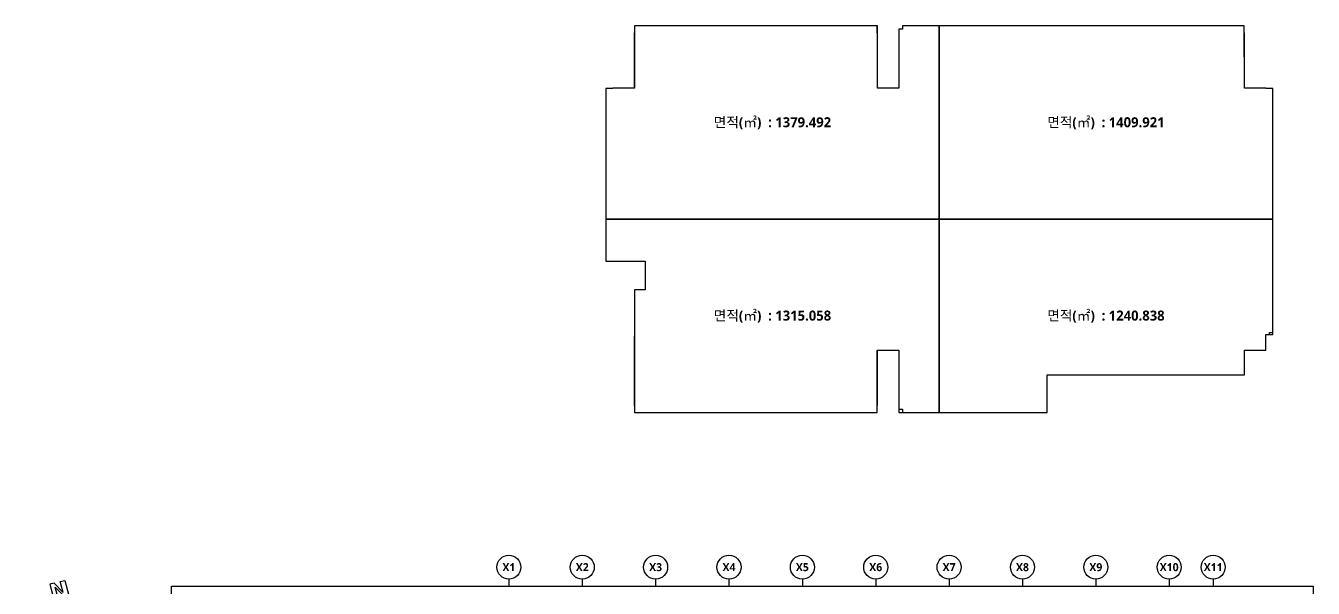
# Model space of a CAD drawing. Header units: millimetres. Extents: x -5354 to 997967, y -1313401 to 249081.
# Drawn here: x 766941 to 959982, y 164701 to 249081 of the extents above; entities that cross this region are included whole.
import ezdxf
from ezdxf.enums import TextEntityAlignment as Align

# ---------------------------------------------------------------- set-up
doc = ezdxf.new("R2010")
doc.units = ezdxf.units.MM
doc.header["$LTSCALE"] = 300
doc.header["$MEASUREMENT"] = 0
doc.layers.get('0').update_dxf_attribs({"linetype": 'CONTINUOUS'})
for name, color, linetype in [('A-ANNO-SYMB', 7, 'CONTINUOUS'), ('A-ANNO-TEXT1', 7, 'CONTINUOUS'), ('A-ST-AXIS-BUB', 7, 'CONTINUOUS'), ('AA-MARK', 2, 'CONTINUOUS')]:
    doc.layers.add(name, color=color, linetype=linetype)
doc.layers.add('Defpoint', color=161, linetype='CONTINUOUS', plot=False)
doc.layers.add('면적', color=210, linetype='CONTINUOUS', plot=False)
doc.styles.add('SH_대대리576', font='')
doc.styles.get('SH_대대리576').set_extended_font_data('NanumGothic', bold=True)

# ---------------------------------------------------------------- blocks, each defined once
blk = doc.blocks.new('A-ST-AXIS-BUB-1')
at = {"layer": 'A-ST-AXIS-BUB'}
blk.add_line((0, 350), (0, 0), dxfattribs=at)
blk.add_circle((0, 950), 600, dxfattribs=at)
blk = doc.blocks.new('dr-sy-018-D-M')
at = {"layer": 'A-ANNO-SYMB'}
for p, q in [((-1, 16.4), (-2.5, 16.4)), ((-2.5, 16.4), (-2.5, 11.4)), ((-1, 16.4), (1, 12.8)), ((-1, 15.09), (1.05, 11.4)), ((-1, 11.4), (-1, 15.09)), ((1, 12.8), (1, 16.4)), ((1, 16.4), (2.5, 16.4)), ((2.5, 16.4), (2.5, 11.4)), ((-2.5, 11.4), (-1, 11.4)), ((2.5, 11.4), (1.05, 11.4)), ((-10.5, 0), (10.5, 0)), ((0, 0), (0, -10.5))]:
    blk.add_line(p, q, dxfattribs=at)
at = {"layer": 'A-ANNO-SYMB', "const_width": 1}
blk.add_lwpolyline([(0, 10.5), (0, 0)], dxfattribs=at)
at = {"layer": 'A-ANNO-SYMB'}
blk.add_circle((0, 0), 10.5, dxfattribs=at)

msp = doc.modelspace()

# ---------------------------------------------------------------- linework, layer by layer
at = {"layer": 'AA-MARK'}
for p, q in [((903900, 191081.2, 103000), (903900, 249081.2, 103000)), ((853900, 220081.2, 103000), (953900, 220081.2, 103000))]:
    msp.add_line(p, q, dxfattribs=at)
at = {"layer": 'AA-MARK', "elevation": 103000}
for points in [[(903900, 249081.2), (898400, 249081.2), (898400, 248581.2), (897850, 248581.2), (897850, 239731.2), (894650, 239731.2), (894650, 249081.2), (858200, 249081.2), (858200, 239731.2), (853900, 239681.2), (853900, 220081.2), (903900, 220081.2)], [(953900, 220081.2), (953900, 239681.2), (949650, 239731.2), (949600, 249081.2), (903900, 249081.2), (903900, 220081.2), (953900, 220081.3)], [(903900, 220081.2), (853900, 220081.2), (853900, 213781.2), (859800, 213781.2), (859800, 209441.2), (858200, 209441.2), (858200, 191081.2), (894600, 191081.2), (894600, 200431.2), (897850, 200431.2), (897850, 191081.2), (903900, 191081.2), (903900, 220081.2)], [(903900, 220081.2), (903900, 191081.2), (920100, 191081.2), (920100, 196731.2), (949650, 196731.2), (949650, 200431.2), (952850, 200431.2), (952850, 202781.2), (953900, 202781.2), (953900, 220081.2), (903900, 220081.2)]]:
    msp.add_lwpolyline(points, close=True, dxfattribs=at)
at = {"layer": 'Defpoint'}
msp.add_lwpolyline([(959981.8, 36444.9), (788781.8, 36444.9), (788781.8, 165016.3), (959981.8, 165016.3)], close=True, dxfattribs=at)
at = {"layer": '면적', "elevation": 103000}
msp.add_lwpolyline([(952850, 202781.2), (953400, 202781.2), (953400, 203081.2), (953900, 203081.2), (953900, 204081.2), (953900, 204081.2), (953900, 213781.2), (953900, 213781.2), (953900, 239681.2), (952850, 239681.2), (952850, 239731.2), (949650, 239731.2), (949650, 248031.2), (949600, 248031.2), (949600, 249081.2), (898400, 249081.2), (898400, 248581.2), (898400, 248581.2), (897850, 248581.2), (897850, 239731.2), (894650, 239731.2), (894650, 248031.2), (894600, 248031.2), (894600, 249081.2), (858200, 249081.2), (858200, 248031.2), (858150, 248031.2), (858150, 239731.2), (854950, 239731.2), (854950, 239681.2), (853900, 239681.2), (853900, 213781.2), (859800, 213781.2), (859800, 209441.2), (858200, 209441.2), (858200, 202531.2), (858150, 202531.2), (858150, 192131.2), (858200, 192131.2), (858200, 191081.2), (894600, 191081.2), (894600, 192131.2), (894650, 192131.2), (894650, 200431.2), (897850, 200431.2), (897850, 191581.2), (898400, 191581.2), (898400, 191081.2), (920100, 191081.2), (920100, 196731.2), (949650, 196731.2), (949650, 200431.2), (952850, 200431.2), (952850, 202781.2)], dxfattribs=at)

# ---------------------------------------------------------------- block references
at = {"xscale": 465.6960000000489, "yscale": 465.6960000000489, "zscale": 465.6960000000489, "rotation": 14.62512501076412}
msp.add_blockref('dr-sy-018-D-M', (773600, 158200), dxfattribs=at)
at = {"layer": 'A-ST-AXIS-BUB', "xscale": 3, "yscale": 3, "zscale": 3}
for p in [(839381.8, 165016.3), (850381.8, 165016.3), (861381.8, 165016.3), (872381.8, 165016.3), (883381.8, 165016.3), (894381.8, 165016.3), (905381.8, 165016.3), (916381.8, 165016.3), (927381.8, 165016.3), (938381.8, 165016.3), (944981.8, 165016.3)]:
    msp.add_blockref('A-ST-AXIS-BUB-1', p, dxfattribs=at)

# ---------------------------------------------------------------- texts
at = {"layer": 'A-ANNO-TEXT1', "style": 'SH_대대리576'}
for s, p in [('X1', (839381.8, 167866.3)), ('X2', (850381.8, 167866.3)), ('X3', (861381.8, 167866.3)), ('X4', (872381.8, 167866.3)), ('X5', (883381.8, 167866.3)), ('X6', (894381.8, 167866.3)), ('X7', (905381.8, 167866.3)), ('X8', (916381.8, 167866.3)), ('X9', (927381.8, 167866.3)), ('X10', (938381.8, 167866.3)), ('X11', (944981.8, 167866.3))]:
    msp.add_text(s, height=1200, dxfattribs=at).set_placement(p, align=Align.MIDDLE_CENTER)
at = {"layer": 'AA-MARK', "style": 'SH_대대리576'}
for s, p in [('면적(㎡)  : 1379.492', (878900, 234581.2)), ('면적(㎡)  : 1409.921', (928900, 234581.2)), ('면적(㎡)  : 1315.058', (878900, 205581.2)), ('면적(㎡)  : 1240.838', (928900, 205581.2))]:
    msp.add_text(s, height=1500, dxfattribs=at).set_placement(p, align=Align.MIDDLE)

doc.saveas('drawing.dxf')
